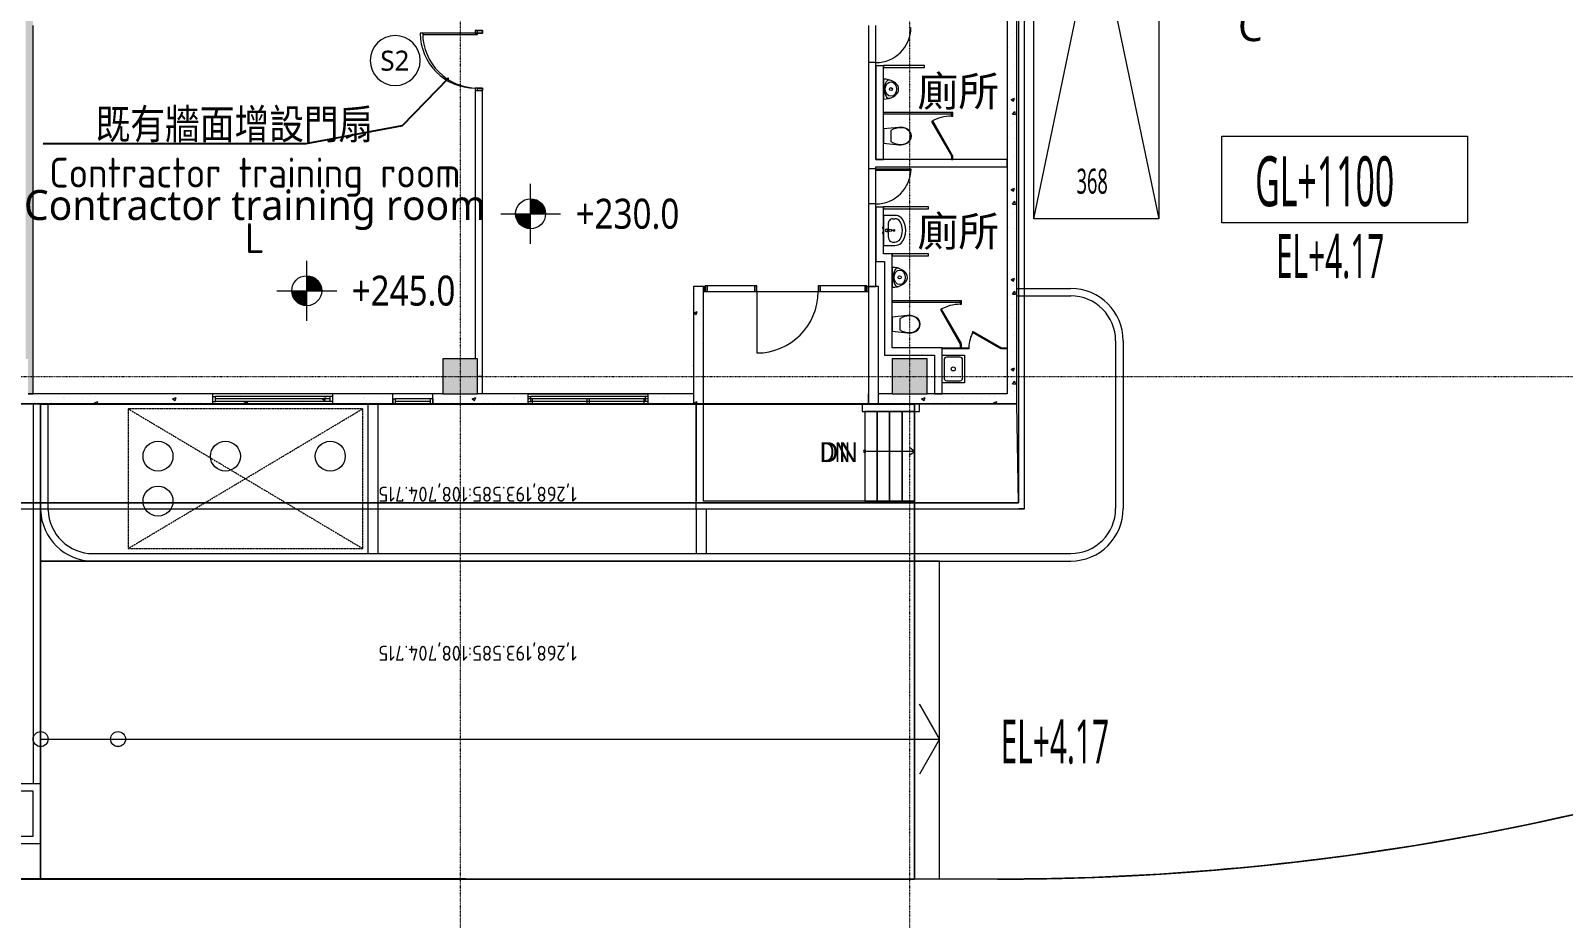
# Model space of a CAD drawing. Extents: x -76427 to 292734, y -42117 to 131250.
# Drawn here: x 244000 to 274690, y -10852 to 6925 of the extents above; entities that cross this region are included whole.
import ezdxf
from ezdxf.enums import TextEntityAlignment as Align

# ---------------------------------------------------------------- set-up
doc = ezdxf.new("R2010")
doc.units = 0
doc.header["$LTSCALE"] = 10
for name, pattern in [('H12PL1$0$CENTERK4', [0.3582, 0.3333, -0.0083, 0.0083, -0.0083]), ('H12PL1$0$DOTK1', [0.01, 0.005, -0.005]), ('H12PL1$0$HIDDEN', [0.4, 0.3, -0.1]), ('H12PL1$0$JJP_三點線', [0.9, 0.3, -0.15, 0, -0.15, 0, -0.15, 0, -0.15]), ('H12PL1$0$JJP_虛線(退縮線、投影線、地下室範圍、非屬本工程、圖面分區)', [0.45, 0.3, -0.15]), ('XFM7P10ICA$0$H12PL1$0$JJP_三點線', [0.9, 0.3, -0.15, 0, -0.15, 0, -0.15, 0, -0.15]), ('XFM7P10ICA$0$H12PL1$0$JJP_虛線(退縮線、投影線、地下室範圍、非屬本工程、圖面分區)', [0.45, 0.3, -0.15])]:
    doc.linetypes.add(name, pattern=pattern)
for name, color, linetype in [('H12PL1$0$A-OBJE-TOIL.3D', 252, 'Continuous'), ('H12PL1$0$A-STRS', 252, 'Continuous'), ('H12PL1$0$A-TEXT', 252, 'Continuous'), ('H12PL1$0$A-WALL-EX', 252, 'Continuous'), ('H12PL1$0$A-WALL-IN', 252, 'Continuous'), ('H12PL1$0$A-ZONE', 252, 'Continuous'), ('H12PL1$0$Door', 252, 'Continuous'), ('H12PL1$0$L10_14_KABE1', 252, 'Continuous'), ('H12PL1$0$L10_14_LEVEL', 252, 'Continuous'), ('H12PL1$0$L10_14_PKG', 252, 'Continuous'), ('H12PL1$0$L10_14_PKG-NN', 252, 'Continuous'), ('H12PL1$0$L10_14_SHIKICHI', 252, 'Continuous'), ('H12PL1$0$L10_14_SIKICHI', 252, 'Continuous'), ('H12PL1$0$L10_14_SITE', 252, 'Continuous'), ('H12PL1$0$L10_14_SUGATA3', 252, 'Continuous'), ('H12PL1$0$L10_14_SUGATAD', 252, 'Continuous'), ('H12PL1$0$L10_14_陰井', 252, 'Continuous'), ('H12PL1$0$S-COL', 252, 'Continuous'), ('H12PL1$0$S-GRID', 252, 'Continuous'), ('H12PL1$0$S-WALL', 252, 'Continuous'), ('H12PL1$0$Window', 252, 'Continuous'), ('XFM7P10ICA$0$H12PL1$0$A-CLNG', 252, 'Continuous'), ('XFM7P10ICA$0$H12PL1$0$A-OBJE-2D', 252, 'Continuous'), ('XFM7P10ICA$0$H12PL1$0$A-STRS', 252, 'Continuous'), ('XFM7P10ICA$0$H12PL1$0$A-TEXT-修改說明', 252, 'Continuous'), ('XFM7P10ICA$0$H12PL1$0$A-WALL-EX', 252, 'Continuous'), ('XFM7P10ICA$0$H12PL1$0$A-WALL-IN', 252, 'Continuous'), ('XFM7P10ICA$0$H12PL1$0$A-ZONE', 252, 'Continuous'), ('XFM7P10ICA$0$H12PL1$0$D label', 252, 'Continuous'), ('XFM7P10ICA$0$H12PL1$0$Door', 252, 'Continuous'), ('XFM7P10ICA$0$H12PL1$0$Hattch', 252, 'Continuous'), ('XFM7P10ICA$0$H12PL1$0$L-ROAD', 252, 'Continuous'), ('XFM7P10ICA$0$H12PL1$0$S-COL', 252, 'Continuous'), ('XFM7P10ICA$0$H12PL1$0$S-GRID', 252, 'Continuous'), ('XFM7P10ICA$0$H12PL1$0$S-SLAB-SHOW', 252, 'Continuous'), ('XFM7P10ICA$0$H12PL1$0$Window', 252, 'Continuous')]:
    doc.layers.add(name, color=color, linetype=linetype)
doc.styles.add('H12PL1$0$Standard', font='', dxfattribs={"width": 0.8})
doc.styles.add('XFM7P10ICA$0$H12PL1$0$dim-txt', font='isocp.shx', dxfattribs={"width": 0.7, "bigfont": 'chineset.shx'})
doc.styles.add('XFM7P10ICA$0$H12PL1$0$Standard', font='isocp.shx', dxfattribs={"bigfont": 'chineset.shx'})
doc.styles.get('H12PL1$0$Standard').set_extended_font_data('Microsoft JhengHei')
doc.dimstyles.new('XFM7P10ICA$0$H12PL1$0$ARCH-dim-200MM', dxfattribs={"dimscale": 200, "dimtxt": 0.3, "dimasz": 0.1, "dimexe": 0.1, "dimexo": 0.1, "dimgap": 0.05, "dimtad": 1, "dimdec": 0, "dimlfac": 10, "dimrnd": 0.5, "dimdsep": 46, "dimtxsty": 'XFM7P10ICA$0$H12PL1$0$dim-txt', "dimblk": 'XFM7P10ICA$0$H12PL1$0$_Dot', "dimcen": 2, "dimclrd": 256, "dimclre": 256, "dimclrt": 256, "dimadec": 0, "dimazin": 0, "dimtfac": 1, "dimtix": 1, "dimtmove": 2, "dimatfit": 3, "dimldrblk": 'XFM7P10ICA$0$H12PL1$0$_OBLIQUE', "dimfxl": 1, "dimtvp": 1, "dimtolj": 1, "dimarcsym": 0})

# ---------------------------------------------------------------- blocks, each defined once
blk = doc.blocks.new('XFM7P10ICA$0$H12PL1$0$_Dot')
blk = doc.blocks.new('XFM7P10ICA$0$H12PL1$0$_OBLIQUE')
at = {"color": 0, "linetype": 'ByBlock', "lineweight": -2}
blk.add_line((-0.5, -0.5), (0.5, 0.5), dxfattribs=at)
blk = doc.blocks.new('H12PL1')
at = {"layer": 'H12PL1$0$A-OBJE-TOIL.3D', "lineweight": 0}
for p, q in [((261226.41, 4923.94), (261226.41, 4815)), ((261226.41, 4815), (261226.41, 4706.06)), ((261258.27, 3159.78), (261304.09, 3159.78)), ((261157.23, 2938.6), (261172.1, 2938.6)), ((261157.23, 2911.4), (261157.23, 2938.6)), ((261172.1, 2911.4), (261157.23, 2911.4)), ((261167.32, 3043.83), (261167.32, 2806.17)), ((261258.27, 2690.22), (261304.09, 2690.22)), ((261401.41, 1153.94), (261401.41, 1045)), ((261401.41, 1045), (261401.41, 936.06)), ((262290, 335), (262290, -35)), ((262610, 385), (262340, 385)), ((262660, -35), (262660, 335)), ((262340, -85), (262610, -85))]:
    blk.add_line(p, q, dxfattribs=at)
at = {"layer": 'H12PL1$0$A-OBJE-TOIL.3D', "lineweight": 0, "flags": 128}
for points in [[(260925, 6225), (261075, 6225)], [(260925, 6225), (260925, 4345)], [(261075, 4345), (261075, 6225)], [(260925, 4345), (261075, 4345)], [(260925, 3395), (261075, 3395)], [(260925, 3395), (260925, 2305)], [(261075, 2455), (261075, 3395)], [(260925, 2305), (261075, 2305)], [(261100, 2455), (261075, 2455)], [(261075, 2305), (261100, 2305)], [(261250, 2455), (261100, 2455)], [(261100, 2305), (261100, 425)], [(261250, 575), (261250, 2455)], [(261100, 425), (261250, 425)], [(262100, 575), (261250, 575)], [(261250, 425), (262100, 425)], [(262250, 575), (262100, 575)], [(262100, 425), (262100, -350)], [(262250, -350), (262250, 575)], [(262100, -350), (262250, -350)]]:
    blk.add_lwpolyline(points, dxfattribs=at)
for points in [[(261075, 6225), (261075, 6185), (261900, 6184.92), (261900, 6224.92)], [(261074.94, 5555), (261127.9, 5558.03), (261179.25, 5567.05), (261227.44, 5581.78), (261270.99, 5601.77), (261308.59, 5626.42), (261339.08, 5654.97), (261361.55, 5686.57), (261375.32, 5720.24), (261379.95, 5754.97), (261375.32, 5789.7), (261361.57, 5823.38), (261339.1, 5854.97), (261308.61, 5883.53), (261271.02, 5908.19), (261227.47, 5928.19), (261179.29, 5942.93), (261127.94, 5951.96), (261074.97, 5955), (261074.95, 5755)], [(261075, 5285), (261075, 5260), (262440, 5260), (262440, 5285)], [(262465, 5285), (262440, 5285), (262440, 5215), (262465, 5215)], [(261471.75, 4645.58), (261515.28, 4657.98), (261556.35, 4677), (261588.89, 4702.6), (261613.85, 4735.64), (261629.56, 4773.95), (261635, 4815), (261629.56, 4856.05), (261613.85, 4894.36), (261588.89, 4927.4), (261556.35, 4953), (261515.28, 4972.02), (261471.75, 4984.42), (261426.82, 4989.91), (261381.59, 4988.35), (261075, 4955.97), (261075, 4674.03), (261381.59, 4641.65), (261426.82, 4640.09)], [(261075, 4938), (261075, 4692), (261080, 4692), (261080, 4938)], [(262461.65, 4427.5), (262061.65, 5120.32), (262040, 5107.82), (262440, 4415)], [(262465, 4415), (262440, 4415), (262440, 4345), (262465, 4345)], [(261075, 3395), (261075, 3355), (261975, 3354.91), (261975, 3394.91)], [(261075, 2625), (261304.09, 2625), (261337.81, 2627.89), (261370.46, 2636.49), (261400.98, 2650.5), (261428.41, 2669.49), (261451.86, 2692.85), (261470.59, 2719.83), (261500.53, 2785.02), (261518.83, 2854.04), (261524.99, 2925), (261518.83, 2995.96), (261500.53, 3064.98), (261470.59, 3130.17), (261451.86, 3157.15), (261428.41, 3180.51), (261400.98, 3199.5), (261370.46, 3213.51), (261337.81, 3222.11), (261304.09, 3225), (261075, 3225)], [(261075, 2961.5), (261075, 2988.5), (261055, 2988.5), (261055, 2961.5)], [(261075, 2861.5), (261075, 2888.5), (261055, 2888.5), (261055, 2861.5)], [(261249.94, 1785), (261302.9, 1788.03), (261354.25, 1797.05), (261402.44, 1811.78), (261445.99, 1831.77), (261483.59, 1856.42), (261514.08, 1884.97), (261536.55, 1916.57), (261550.32, 1950.24), (261554.95, 1984.97), (261550.32, 2019.7), (261536.57, 2053.38), (261514.1, 2084.97), (261483.61, 2113.53), (261446.02, 2138.19), (261402.47, 2158.19), (261354.29, 2172.93), (261302.94, 2181.96), (261249.97, 2185), (261249.95, 1985)], [(261250, 2455), (261250, 2415), (261975, 2414.93), (261975, 2454.93)], [(261250, 1515), (261250, 1490), (262615, 1490), (262615, 1515)], [(262636.65, 657.5), (262236.65, 1350.32), (262215, 1337.82), (262615, 645)], [(262640, 1515), (262615, 1515), (262615, 1445), (262640, 1445)], [(261646.75, 875.58), (261690.28, 887.98), (261731.35, 907), (261763.89, 932.6), (261788.85, 965.64), (261804.56, 1003.95), (261810, 1045), (261804.56, 1086.05), (261788.85, 1124.36), (261763.89, 1157.4), (261731.35, 1183), (261690.28, 1202.02), (261646.75, 1214.42), (261601.82, 1219.91), (261556.59, 1218.35), (261250, 1185.97), (261250, 904.03), (261556.59, 871.65), (261601.82, 870.09)], [(261250, 1168), (261250, 922), (261255, 922), (261255, 1168)], [(262640, 645), (262615, 645), (262615, 575), (262640, 575)], [(263424.46, 553.35), (262861.54, 878.35), (262874.04, 900), (263436.96, 575)], [(262250, 550), (262250, 575), (262786.96, 575), (262786.96, 550)], [(262700, 425), (262700, -125), (262250, -125), (262250, 425)], [(263436.96, 550), (263436.96, 575), (263550, 575), (263550, 550)]]:
    blk.add_lwpolyline(points, close=True, dxfattribs=at)
blk.add_lwpolyline([(261132.32, 2900), (261174.27, 2904, 0.12101958), (261183.78, 2907.27), (261236.72, 2913.9, 0.88256628), (261236.72, 2936.1), (261183.78, 2942.73, 0.12101958), (261174.27, 2946), (261132.32, 2950, 1)], format="xyb", close=True, dxfattribs=at)
at = {"layer": 'H12PL1$0$A-OBJE-TOIL.3D', "lineweight": 0}
for centre, radius in [((261224.95, 5754.99), 30), ((261282.13, 2925), 17.5), ((261399.95, 1984.99), 30), ((262475, 150), 40)]:
    blk.add_circle(centre, radius, dxfattribs=at)
for centre, radius, start, end in [((261425.1, 5754.97), 330.15, 154.541866, 179.994444), ((261190.24, 5866.78), 70.02, 79.179914, 154.541864), ((261425.1, 5754.97), 330.15, 179.994444, 205.447022), ((261190.21, 5643.2), 70.02, 205.447022, 280.808974), ((262440, 4415), 800, 90, 120), ((261172.1, 2925), 13.6, 270, 90), ((261172.37, 2925), 21.09, 302.771025, 57.228975), ((261365.24, 2096.78), 70.02, 79.179914, 154.541864), ((261600.1, 1984.97), 330.15, 154.541866, 179.994444), ((261600.1, 1984.97), 330.15, 179.994444, 205.447022), ((261365.21, 1873.2), 70.02, 205.447022, 280.808974), ((262615, 645), 800, 90, 120), ((263436.96, 575), 650, 150, 180), ((262340, 335), 50, 90, 180), ((262610, 335), 50, 0, 90), ((262340, -35), 50, 180, 270), ((262610, -35), 50, 270, 0)]:
    blk.add_arc(centre, radius, start, end, dxfattribs=at)
for centre in [(261224.95, 5754.99), (261399.95, 1984.99)]:
    blk.add_ellipse(centre, major_axis=(0.01, 145), ratio=0.77241379, dxfattribs=at)
for centre, major_axis, ratio, start_param, end_param in [((261414.44, 4556.9), (0, 425.25), 0.87554585, 6.25956718, 6.81258774), ((261435.77, 4725.54), (0, 256.9), 0.87554585, 5.43832418, 6.33891274), ((261414.44, 5073.1), (0, 425.25), 0.87554585, 2.61218792, 3.16520847), ((261435.77, 4904.46), (0, 256.9), 0.87554585, 3.08586142, 3.98644998), ((261506.16, 4814.19), (0, 138.52), 0.87554585, 4.71824985, 5.34489362), ((261506.16, 4815.81), (0, 138.52), 0.87554585, 4.07988447, 4.70652824), ((261258.27, 3043.7), (0, 116.07), 0.78364566, 0, 1.57079633), ((261304.09, 3043.85), (121.2, 0), 0.95652174, 0.49697483, 1.57079633), ((261075, 2925), (381.82, 0), 0.95652174, 5.78621047, 6.78016015), ((261258.27, 2806.3), (0, 116.07), 0.78364566, 1.57079633, 3.14159265), ((261304.09, 2806.15), (121.2, 0), 0.95652174, 4.71238898, 5.78621048), ((261589.44, 786.9), (0, 425.25), 0.87554585, 6.25956718, 6.81258774), ((261589.44, 1303.1), (0, 425.25), 0.87554585, 2.61218792, 3.16520847), ((261610.77, 955.54), (0, 256.9), 0.87554585, 5.43832418, 6.33891274), ((261610.77, 1134.46), (0, 256.9), 0.87554585, 3.08586142, 3.98644998), ((261681.16, 1044.19), (0, 138.52), 0.87554585, 4.71824985, 5.34489362), ((261681.16, 1045.81), (0, 138.52), 0.87554585, 4.07988447, 4.70652824)]:
    blk.add_ellipse(centre, major_axis=major_axis, ratio=ratio, start_param=start_param, end_param=end_param, dxfattribs=at)
at = {"layer": 'H12PL1$0$A-STRS', "lineweight": 0}
for p, q in [((260950, -700), (260700, -700)), ((260700, -700), (260700, -2500)), ((261200, -700), (260950, -700)), ((260950, -700), (260950, -2500)), ((260950, -2500), (260950, -700)), ((261450, -700), (261200, -700)), ((261200, -700), (261200, -2500)), ((261200, -2500), (261200, -700)), ((261700, -700), (261450, -700)), ((261450, -700), (261450, -2500)), ((261450, -2500), (261450, -700)), ((261700, -2500), (261700, -700)), ((260950, -1500), (260700, -1500)), ((261450, -1500), (260950, -1500)), ((261700, -1500), (261450, -1500)), ((261700, -1500), (261600, -1425)), ((261600, -1575), (261700, -1500)), ((260700, -2500), (260950, -2500)), ((260950, -2500), (261200, -2500)), ((261200, -2500), (261450, -2500)), ((261450, -2500), (261700, -2500))]:
    blk.add_line(p, q, dxfattribs=at)
at = {"layer": 'H12PL1$0$A-STRS', "lineweight": 0, "flags": 128}
blk.add_lwpolyline([(260700, -1525, 1), (260700, -1475, 1)], format="xyb", close=True, dxfattribs=at)
at = {"layer": 'H12PL1$0$A-WALL-EX', "linetype": 'H12PL1$0$JJP_虛線(退縮線、投影線、地下室範圍、非屬本工程、圖面分區)', "lineweight": 0}
for p, q in [((263900, -2530), (263900, 30380)), ((243220, -2650), (263780, -2650)), ((263780, -2650), (263900, -2650)), ((263900, -2650), (263900, -2530))]:
    blk.add_line(p, q, dxfattribs=at)
at = {"layer": 'H12PL1$0$A-WALL-EX', "lineweight": 0}
for p, q in [((247650, -550), (247650, -350)), ((250050, -350), (247650, -350)), ((247650, -550), (250050, -550)), ((250050, -550), (250050, -350)), ((251250, -550), (251250, -350)), ((252050, -350), (251250, -350)), ((251250, -550), (252050, -550)), ((252050, -550), (252050, -350)), ((256362.5, -350), (253962.5, -350)), ((253962.5, -550), (256362.5, -550)), ((257475, -550), (257475, -350)), ((260775, -550), (260775, -350))]:
    blk.add_line(p, q, dxfattribs=at)
at = {"layer": 'H12PL1$0$A-WALL-EX', "linetype": 'H12PL1$0$JJP_虛線(退縮線、投影線、地下室範圍、非屬本工程、圖面分區)', "lineweight": 0, "flags": 128}
for points in [[(263900.03, -2650.03), (263900.03, 30500)], [(263780, 30380), (263780, -2530)], [(263780, 30380), (263780, -2530)], [(263900, -2650), (263900, 30380)], [(243099.97, -2650.03), (263900, -2650.03)], [(243100, -2650), (263780, -2650)], [(263780, -2530), (243220, -2530)], [(263780, -2530), (243220, -2530)], [(263900, -2650), (263780, -2650)], [(263900.03, -2650.03), (263900, -2650.03)]]:
    blk.add_lwpolyline(points, dxfattribs=at)
at = {"layer": 'H12PL1$0$A-WALL-EX', "lineweight": 0, "flags": 128}
for points in [[(263550, 15350), (263550, -350)], [(263750, -550), (263750, 15350)], [(257475, 1800), (257275, 1800)], [(257275, 1800), (257275, -350)], [(257475, -350), (257475, 1800)], [(243100, -550), (247650, -550)], [(247650, -350), (243950, -350)], [(251250, -350), (250050, -350)], [(250050, -550), (251250, -550)], [(252250, -350), (252050, -350)], [(252050, -550), (253962.5, -550)], [(253962.5, -350), (252950, -350)], [(257275, -350), (256362.5, -350)], [(256362.5, -550), (257475, -550)], [(257325, -550), (257325, -2500)], [(257475, -550), (257325, -550)], [(257475, -2500), (257475, -550)], [(261800, -550), (260650, -550)], [(260650, -550), (260650, -700)], [(260775, -550), (263550, -550)], [(261250, -350), (260975, -350)], [(261800, -700), (261800, -550)], [(263550, -350), (261950, -350)], [(263750, -550), (263550, -550)], [(260650, -700), (261800, -700)], [(257325, -2650), (257325, -2500)], [(257325, -2650), (261700, -2650)], [(261700, -2500), (257475, -2500)], [(261700, -2500), (261700, -2650)]]:
    blk.add_lwpolyline(points, dxfattribs=at)
at = {"layer": 'H12PL1$0$A-WALL-IN', "lineweight": 0}
for p, q in [((252900, 6925), (253050, 6925)), ((260925, 6285), (260775, 6285)), ((252900, 5725), (253050, 5725)), ((260925, 4155), (260775, 4155)), ((260925, 3455), (260775, 3455)), ((257503.54, 1800), (257466.54, 1800)), ((257503.54, 1700), (257466.54, 1700)), ((257503.54, 1700), (257503.54, 1800)), ((260746.46, 1800), (260783.46, 1800)), ((260746.46, 1700), (260746.46, 1800)), ((260746.46, 1700), (260783.46, 1700))]:
    blk.add_line(p, q, dxfattribs=at)
at = {"layer": 'H12PL1$0$A-WALL-IN', "lineweight": 0, "flags": 128}
for points in [[(244050, -350), (244050, 7025)], [(260775, 6285), (260775, 4155)], [(260925, 4345), (260925, 6285)], [(252900, 5725), (252900, 350)], [(253050, -350), (253050, 5725)], [(263550, 4345), (260925, 4345)], [(263550, 4195), (263550, 4345)], [(260925, 4195), (263550, 4195)], [(260925, 4155), (260925, 4195)], [(260775, 3455), (260775, 1800)], [(260925, 1800), (260925, 3455)], [(257503.54, 1800), (257475, 1800)], [(257475, 1800), (257475, 1700)], [(257475, 1700), (257503.54, 1700)], [(260775, 1800), (260746.46, 1800)], [(260746.46, 1700), (260775, 1700)], [(260775, 1700), (260775, 1800)], [(260775, 1800), (260925, 1800)], [(260975, 1800), (260775, 1800)], [(260775, 1800), (260775, -350)], [(260975, -350), (260975, 1800)], [(253050, 0), (252950, 0)], [(253050, -350), (253050, 0)], [(243950, -350), (244050, -350)]]:
    blk.add_lwpolyline(points, dxfattribs=at)
at = {"layer": 'H12PL1$0$Door', "lineweight": 0}
for p, q in [((252900, 6875), (251800, 6875)), ((252900, 6925), (252900, 6875)), ((253050, 6925), (252900, 6925)), ((252900, 6925), (253050, 6925)), ((252900, 6925), (253050, 6925)), ((252900, 6875), (253050, 6875)), ((253050, 6875), (253050, 6925)), ((260925, 6285), (260775, 6285)), ((253050, 5775), (252900, 5775)), ((252900, 5775), (252900, 5725)), ((252900, 5725), (253050, 5725)), ((252900, 5725), (253050, 5725)), ((252900, 5725), (253050, 5725)), ((253050, 5725), (253050, 5775)), ((260925, 4155), (260775, 4155)), ((260925, 4155), (261625, 4155)), ((260925, 4125), (260925, 4155)), ((261625, 4125), (260925, 4125)), ((261625, 4155), (261625, 4125)), ((260925, 3455), (260775, 3455)), ((257503.54, 1800), (257466.54, 1800)), ((257503.54, 1800), (257466.54, 1800)), ((257503.54, 1700), (257466.54, 1700)), ((257503.54, 1700), (257466.54, 1700)), ((257543.54, 1815), (257503.54, 1815)), ((257503.54, 1815), (257503.54, 1700)), ((257503.54, 1700), (257503.54, 1800)), ((257503.54, 1700), (257503.54, 1800)), ((257503.54, 1700), (257543.54, 1700)), ((257543.54, 1700), (257543.54, 1815)), ((258538.54, 1815), (258498.54, 1815)), ((258498.54, 1815), (258498.54, 1700)), ((258498.54, 1700), (258538.54, 1700)), ((258538.54, 1700), (258538.54, 1815)), ((258538.54, 1700), (258538.54, 470)), ((259808.54, 1815), (259768.54, 1815)), ((259768.54, 1815), (259768.54, 1700)), ((259768.54, 1700), (259808.54, 1700)), ((259808.54, 1700), (259808.54, 1815)), ((260746.46, 1815), (260706.46, 1815)), ((260706.46, 1815), (260706.46, 1700)), ((260706.46, 1700), (260746.46, 1700)), ((260746.46, 1700), (260746.46, 1815)), ((260746.46, 1700), (260746.46, 1800)), ((260746.46, 1700), (260746.46, 1800)), ((260746.46, 1800), (260783.46, 1800)), ((260746.46, 1800), (260783.46, 1800)), ((260746.46, 1700), (260783.46, 1700)), ((260746.46, 1700), (260783.46, 1700)), ((257475, -550), (257475, -350)), ((260775, -550), (260775, -350))]:
    blk.add_line(p, q, dxfattribs=at)
at = {"layer": 'H12PL1$0$Door', "lineweight": 0, "flags": 128}
for points in [[(257543.54, 1700), (258498.54, 1700), (258498.54, 1815), (257543.54, 1815)], [(260706.46, 1815), (259808.54, 1815), (259808.54, 1700), (260706.46, 1700)]]:
    blk.add_lwpolyline(points, close=True, dxfattribs=at)
at = {"layer": 'H12PL1$0$Door', "lineweight": 0}
for centre, radius, start, end in [((252900, 6875), 1100, 180, 270), ((260925, 6985), 700, 270, 0), ((260925, 4155), 700, 270, 0), ((258538.54, 1700), 1230, 270, 0)]:
    blk.add_arc(centre, radius, start, end, dxfattribs=at)
at = {"layer": 'H12PL1$0$L10_14_KABE1', "lineweight": 0}
for p, q in [((263750, -550), (263750, 15550)), ((185100, -550), (244150, -550)), ((244150, -550), (253962.5, -550)), ((256362.5, -550), (257325, -550))]:
    blk.add_line(p, q, dxfattribs=at)
at = {"layer": 'H12PL1$0$L10_14_LEVEL', "lineweight": 0, "flags": 128}
blk.add_lwpolyline([(267852.4, 4811.96), (272769.69, 4811.96), (272769.69, 3076.18), (267852.4, 3076.18)], close=True, dxfattribs=at)
at = {"layer": 'H12PL1$0$L10_14_PKG', "lineweight": 0, "flags": 128}
blk.add_lwpolyline([(264087.82, 3158.59), (265337.82, 9158.59), (266587.82, 3158.59)], dxfattribs=at)
blk.add_lwpolyline([(264087.82, 3158.59), (264087.82, 9158.59), (266587.82, 9158.59), (266587.82, 3158.59)], close=True, dxfattribs=at)
at = {"layer": 'H12PL1$0$L10_14_SIKICHI', "linetype": 'H12PL1$0$CENTERK4', "lineweight": 0}
blk.add_line((263352.82, -10066.2), (-23200, -9996.16), dxfattribs=at)
blk.add_arc((263365.65, 41933.84), 52000.04, 269.985858, 289.100829, dxfattribs=at)
at = {"layer": 'H12PL1$0$L10_14_SITE', "lineweight": 0}
for p, q in [((263750, 1763.23), (264825, 1763.23)), ((263750, 1613.23), (264825, 1613.23)), ((265725, 713.23), (265725, -2646.43)), ((265875, 713.23), (265875, -2646.43)), ((244200.39, -2675), (244200.39, -550)), ((244350.45, -2675), (244350.45, -550)), ((250750, -550), (250750, -3550)), ((250950, -550), (250950, -3550)), ((257325, -2650), (257325, -3550)), ((257525, -2650), (257525, -3550)), ((245250, -3546.43), (264825, -3546.43)), ((244700, -3696.43), (264825, -3696.43))]:
    blk.add_line(p, q, dxfattribs=at)
at = {"layer": 'H12PL1$0$L10_14_SITE', "lineweight": 0, "flags": 128}
blk.add_lwpolyline([(256191.74, -3696.43), (251701.61, -3696.43), (249187.57, -3696.43), (244200, -3696.43), (244200.03, -10061.9), (262200, -10064.78), (262200, -3696.43)], close=True, dxfattribs=at)
blk.add_lwpolyline([(244200.02, -7262.4), (262200.02, -7262.4), (261800.02, -6562.4), (262200.02, -7262.4), (261800.02, -7962.4)], dxfattribs=at)
at = {"layer": 'H12PL1$0$L10_14_SITE', "lineweight": 0}
for centre in [(244200.02, -7262.4), (245750, -7262.39)]:
    blk.add_circle(centre, 150, dxfattribs=at)
for centre, radius, start, end in [((264825, 713.23), 1050, 0, 90), ((264825, 713.23), 900, 0, 90), ((245250, -2646.43), 1050, 181.559434, 270), ((245250, -2646.43), 900, 181.81942, 270), ((264825, -2646.43), 1050, 270, 0), ((264825, -2646.43), 900, 270, 0)]:
    blk.add_arc(centre, radius, start, end, dxfattribs=at)
at = {"layer": 'H12PL1$0$L10_14_SUGATA3', "lineweight": 0}
for p, q in [((253962.5, -550), (256362.5, -550)), ((257325, -2650), (257325, -550)), ((257325, -2650), (261800, -2650))]:
    blk.add_line(p, q, dxfattribs=at)
for centre in [(246550, -1596.43), (247900, -1596.43), (250000, -1596.43), (246550, -2496.43)]:
    blk.add_circle(centre, 300, dxfattribs=at)
at = {"layer": 'H12PL1$0$L10_14_SUGATAD', "linetype": 'H12PL1$0$DOTK1', "lineweight": 0}
for p, q in [((263900, -2650), (263900, 26100)), ((245950, -3446.43), (250650, -646.43)), ((245950, -646.43), (250650, -3446.43)), ((243100, -2650), (257325, -2650)), ((257325, -2650), (263750, -2650)), ((263750, -2650), (263900, -2650))]:
    blk.add_line(p, q, dxfattribs=at)
at = {"layer": 'H12PL1$0$L10_14_SUGATAD', "linetype": 'H12PL1$0$DOTK1', "lineweight": 0, "flags": 128}
blk.add_lwpolyline([(245950, -3446.43), (250650, -3446.43), (250650, -646.43), (245950, -646.43)], close=True, dxfattribs=at)
at = {"layer": 'H12PL1$0$L10_14_陰井', "lineweight": 0}
for p, q in [((244050, -550), (244050, -8155.89)), ((244199.99, -550), (244200.03, -9711.52))]:
    blk.add_line(p, q, dxfattribs=at)
at = {"layer": 'H12PL1$0$L10_14_陰井', "lineweight": 0, "flags": 128}
for points in [[(243000.01, -9355.89), (244200.01, -9355.89), (244200.01, -8155.89), (243000.01, -8155.89)], [(243150.01, -9205.89), (244050.01, -9205.89), (244050.01, -8305.89), (243150.01, -8305.89)]]:
    blk.add_lwpolyline(points, close=True, dxfattribs=at)
at = {"layer": 'H12PL1$0$S-COL', "lineweight": 0, "flags": 128}
for points in [[(252250, -350), (252950, -350), (252950, 350), (252250, 350)], [(261250, -350), (261950, -350), (261950, 350), (261250, 350)]]:
    blk.add_lwpolyline(points, close=True, dxfattribs=at)
at = {"layer": 'H12PL1$0$S-GRID', "linetype": 'H12PL1$0$JJP_三點線', "lineweight": 0}
for p, q in [((252600, 128250), (252600, -28000)), ((261600, 128250), (261600, -28000)), ((-29000, 0), (289600, 0))]:
    blk.add_line(p, q, dxfattribs=at)
at = {"layer": 'H12PL1$0$S-WALL', "lineweight": 0}
for p, q in [((257275, -330), (257275, -550)), ((257275, -550), (257475, -550)), ((257475, -550), (257475, -330)), ((260775, -330), (260775, -550)), ((260775, -550), (260975, -550)), ((260975, -550), (260975, -330))]:
    blk.add_line(p, q, dxfattribs=at)
at = {"layer": 'H12PL1$0$Window', "lineweight": 0}
for p, q in [((247650, -500), (247650, -400)), ((247650, -400), (247700, -400)), ((247650, -500), (247700, -500)), ((250000, -400), (247700, -400)), ((247700, -500), (247700, -400)), ((250000, -500), (247700, -500)), ((250000, -500), (250000, -400)), ((250050, -400), (250000, -400)), ((250050, -500), (250000, -500)), ((250050, -500), (250050, -400)), ((251250, -450), (251250, -550)), ((251250, -450), (251300, -450)), ((251250, -550), (251300, -550)), ((252000, -450), (251300, -450)), ((251300, -450), (251300, -550)), ((252000, -550), (251300, -550)), ((252000, -450), (252000, -550)), ((252050, -450), (252000, -450)), ((252050, -550), (252000, -550)), ((252050, -450), (252050, -550)), ((253962.5, -350), (256362.5, -350)), ((253962.5, -450), (253962.5, -350)), ((253962.5, -500), (253962.5, -400)), ((253962.5, -400), (254012.5, -400)), ((254047.5, -450), (253962.5, -450)), ((253962.5, -550), (253962.5, -450)), ((253962.5, -550), (253962.5, -450)), ((253962.5, -500), (254012.5, -500)), ((253962.5, -550), (256362.5, -550)), ((253962.5, -550), (254047.5, -550)), ((256312.5, -400), (254012.5, -400)), ((254012.5, -500), (254012.5, -400)), ((256312.5, -500), (254012.5, -500)), ((254047.5, -550), (254047.5, -450)), ((255137.5, -450), (254047.5, -450)), ((254047.5, -550), (255137.5, -550)), ((255187.5, -450), (255137.5, -450)), ((255137.5, -450), (255137.5, -550)), ((255187.5, -450), (255137.5, -450)), ((255137.5, -550), (255187.5, -550)), ((255137.5, -550), (255187.5, -550)), ((255187.5, -550), (255187.5, -450)), ((256277.5, -450), (255187.5, -450)), ((255187.5, -550), (256277.5, -550)), ((256362.5, -450), (256277.5, -450)), ((256277.5, -450), (256277.5, -550)), ((256277.5, -550), (256362.5, -550)), ((256312.5, -500), (256312.5, -400)), ((256362.5, -400), (256312.5, -400)), ((256362.5, -500), (256312.5, -500)), ((256362.5, -450), (256362.5, -350)), ((256362.5, -500), (256362.5, -400)), ((256362.5, -550), (256362.5, -450)), ((256362.5, -550), (256362.5, -450))]:
    blk.add_line(p, q, dxfattribs=at)
at = {"layer": 'H12PL1$0$Window', "linetype": 'H12PL1$0$HIDDEN', "lineweight": 0}
for p, q in [((250000, -450), (247700, -450)), ((256312.5, -450), (254012.5, -450))]:
    blk.add_line(p, q, dxfattribs=at)
at = {"layer": 'H12PL1$0$Window', "linetype": 'H12PL1$0$JJP_虛線(退縮線、投影線、地下室範圍、非屬本工程、圖面分區)', "lineweight": 0}
blk.add_line((252000, -500), (251300, -500), dxfattribs=at)
at = {"layer": 'H12PL1$0$A-TEXT', "linetype": 'Continuous', "lineweight": 0, "insert": (259795.24, -1516.22), "char_height": 400, "attachment_point": 4, "style": 'H12PL1$0$Standard'}
blk.add_mtext('\\A1;DN', dxfattribs=at)
at = {"layer": 'H12PL1$0$A-ZONE', "style": 'H12PL1$0$Standard'}
for s, p in [('C', (268423.01, 7314.75)), ('廁所', (262575, 6012.82)), ('Contractor training room', (248489.43, 3733.23)), ('廁所', (262575, 3207.65))]:
    blk.add_text(s, height=600, dxfattribs=at).set_placement(p, align=Align.TOP_CENTER)
at = {"layer": 'H12PL1$0$L10_14_LEVEL', "linetype": 'Continuous', "lineweight": 0, "insert": (268517.96, 3902.02), "char_height": 1000, "attachment_point": 4, "style": 'H12PL1$0$Standard'}
blk.add_mtext('\\A1;{\\W0.52;GL+1100}', dxfattribs=at)
at = {"layer": 'H12PL1$0$L10_14_PKG-NN', "linetype": 'Continuous', "lineweight": 0, "insert": (264942.79, 3906.42), "char_height": 500, "attachment_point": 4, "style": 'H12PL1$0$Standard'}
blk.add_mtext('\\A1;{\\W0.56;368}', dxfattribs=at)
at = {"layer": 'H12PL1$0$L10_14_SHIKICHI', "linetype": 'Continuous', "lineweight": 0, "char_height": 880, "attachment_point": 4, "style": 'H12PL1$0$Standard'}
for insert in [(268936.21, 2403.37), (263424.18, -7318.29)]:
    blk.add_mtext('\\A1;{\\W0.52;EL+4.17}', dxfattribs=dict(at, insert=insert))
blk = doc.blocks.new('XFM7P10ICA$0$H12PL1')
at = {"layer": 'XFM7P10ICA$0$H12PL1$0$Hattch', "linetype": 'Continuous', "lineweight": 0}
for points in [[(243900, 350), (243950, 350), (243950, -350), (244050, -350), (244050, 15400), (243900, 15400), (243900, 15350), (243950, 15350), (243950, 14650), (243900, 14650)], [(254011.48, 3257.35), (254311.48, 3257.35), (254288.65, 3372.15), (254223.61, 3469.48), (254126.29, 3534.51), (254011.48, 3557.35)], [(254011.48, 3257.35), (253711.48, 3257.35), (253734.32, 3142.54), (253799.35, 3045.22), (253896.68, 2980.19), (254011.48, 2957.35)], [(249527.56, 1717.15), (249827.56, 1717.15), (249804.73, 1831.96), (249739.7, 1929.29), (249642.37, 1994.32), (249527.56, 2017.15)], [(249527.56, 1717.15), (249227.56, 1717.15), (249250.4, 1602.35), (249315.43, 1505.02), (249412.76, 1439.99), (249527.56, 1417.15)], [(252250, -350), (252950, -350), (252950, 350), (252250, 350)], [(261250, -350), (261950, -350), (261950, 350), (261250, 350)]]:
    blk.add_hatch(color=256, dxfattribs=at).paths.add_polyline_path(points)
at = {"layer": 'XFM7P10ICA$0$H12PL1$0$A-CLNG', "lineweight": 0, "flags": 128}
for points in [[(257475, -550), (257475, 1700), (260775, 1700), (260775, -550)], [(243220, -550), (243220, -2530), (263780, -2530), (263750, -550)]]:
    blk.add_lwpolyline(points, close=True, dxfattribs=at)
at = {"layer": 'XFM7P10ICA$0$H12PL1$0$A-STRS', "lineweight": 0}
for p, q in [((260950, -700), (260700, -700)), ((260700, -700), (260700, -2500)), ((261200, -700), (260950, -700)), ((260950, -700), (260950, -2500)), ((260950, -2500), (260950, -700)), ((261450, -700), (261200, -700)), ((261200, -700), (261200, -2500)), ((261200, -2500), (261200, -700)), ((261700, -700), (261450, -700)), ((261450, -700), (261450, -2500)), ((261450, -2500), (261450, -700)), ((261700, -2500), (261700, -700)), ((260950, -1500), (260700, -1500)), ((261450, -1500), (260950, -1500)), ((261700, -1500), (261450, -1500)), ((261700, -1500), (261600, -1425)), ((261600, -1575), (261700, -1500)), ((260700, -2500), (260950, -2500)), ((260950, -2500), (261200, -2500)), ((261200, -2500), (261450, -2500)), ((261450, -2500), (261700, -2500))]:
    blk.add_line(p, q, dxfattribs=at)
at = {"layer": 'XFM7P10ICA$0$H12PL1$0$A-STRS', "lineweight": 0, "flags": 128}
blk.add_lwpolyline([(260700, -1525, 1), (260700, -1475, 1)], format="xyb", close=True, dxfattribs=at)
at = {"layer": 'XFM7P10ICA$0$H12PL1$0$A-WALL-EX', "linetype": 'XFM7P10ICA$0$H12PL1$0$JJP_虛線(退縮線、投影線、地下室範圍、非屬本工程、圖面分區)', "lineweight": 0}
for p, q in [((263900, -2530), (263900, 30380)), ((243220, -2650), (263780, -2650)), ((263780, -2650), (263900, -2650)), ((263900, -2650), (263900, -2530))]:
    blk.add_line(p, q, dxfattribs=at)
at = {"layer": 'XFM7P10ICA$0$H12PL1$0$A-WALL-EX', "lineweight": 0}
for p, q in [((251250, -550), (251250, -350)), ((252050, -350), (251250, -350)), ((251250, -550), (252050, -550)), ((252050, -550), (252050, -350)), ((253962.5, -450), (253962.5, -350)), ((253962.5, -550), (253962.5, -450)), ((256362.5, -450), (256362.5, -350)), ((256362.5, -550), (256362.5, -450)), ((257475, -550), (257475, -350)), ((260775, -550), (260775, -350))]:
    blk.add_line(p, q, dxfattribs=at)
at = {"layer": 'XFM7P10ICA$0$H12PL1$0$A-WALL-EX', "linetype": 'XFM7P10ICA$0$H12PL1$0$JJP_虛線(退縮線、投影線、地下室範圍、非屬本工程、圖面分區)', "lineweight": 0, "flags": 128}
for points in [[(263900.03, -2650.03), (263900.03, 30500)], [(263780, 30380), (263780, -2530)], [(263780, 30380), (263780, -2530)], [(263900, -2650), (263900, 30380)], [(243099.97, -2650.03), (263900, -2650.03)], [(243100, -2650), (263780, -2650)], [(263780, -2530), (243220, -2530)], [(263780, -2530), (243220, -2530)], [(263900, -2650), (263780, -2650)], [(263900.03, -2650.03), (263900, -2650.03)]]:
    blk.add_lwpolyline(points, dxfattribs=at)
at = {"layer": 'XFM7P10ICA$0$H12PL1$0$A-WALL-EX', "lineweight": 0, "flags": 128}
for points in [[(263550, 15350), (263550, -350)], [(263750, -550), (263750, 15350)], [(257475, 1800), (257275, 1800)], [(257275, 1800), (257275, -350)], [(257475, -350), (257475, 1800)], [(243100, -550), (251250, -550)], [(251250, -350), (243950, -350)], [(252250, -350), (252050, -350)], [(252050, -550), (253962.5, -550)], [(253962.5, -350), (252950, -350)], [(257275, -350), (256362.5, -350)], [(256362.5, -550), (257475, -550)], [(257325, -550), (257325, -2500)], [(257475, -550), (257325, -550)], [(257475, -2500), (257475, -550)], [(261800, -550), (260650, -550)], [(260650, -550), (260650, -700)], [(260775, -550), (263550, -550)], [(261250, -350), (260975, -350)], [(261800, -700), (261800, -550)], [(263550, -350), (261950, -350)], [(263750, -550), (263550, -550)], [(260650, -700), (261800, -700)], [(257325, -2650), (257325, -2500)], [(257325, -2650), (261700, -2650)], [(261700, -2500), (257475, -2500)], [(261700, -2500), (261700, -2650)]]:
    blk.add_lwpolyline(points, dxfattribs=at)
at = {"layer": 'XFM7P10ICA$0$H12PL1$0$A-WALL-IN', "lineweight": 0}
for p, q in [((252900, 6925), (253050, 6925)), ((252900, 5725), (253050, 5725)), ((257503.54, 1800), (257466.54, 1800)), ((257503.54, 1700), (257466.54, 1700)), ((257503.54, 1700), (257503.54, 1800)), ((260746.46, 1800), (260783.46, 1800)), ((260746.46, 1700), (260746.46, 1800)), ((260746.46, 1700), (260783.46, 1700))]:
    blk.add_line(p, q, dxfattribs=at)
at = {"layer": 'XFM7P10ICA$0$H12PL1$0$A-WALL-IN', "lineweight": 0, "flags": 128}
for points in [[(244050, -350), (244050, 7025)], [(260775, 7025), (260775, 1800)], [(260925, 4345), (260925, 7025)], [(252900, 5725), (252900, 350)], [(253050, -350), (253050, 5725)], [(263550, 4345), (260925, 4345)], [(263550, 4195), (263550, 4345)], [(260925, 4195), (263550, 4195)], [(260925, 1800), (260925, 4195)], [(257503.54, 1800), (257475, 1800)], [(257475, 1800), (257475, 1700)], [(257475, 1700), (257503.54, 1700)], [(260775, 1800), (260746.46, 1800)], [(260746.46, 1700), (260775, 1700)], [(260775, 1700), (260775, 1800)], [(260775, 1800), (260925, 1800)], [(253050, 0), (252950, 0)], [(253050, -350), (253050, 0)], [(243950, -350), (244050, -350)]]:
    blk.add_lwpolyline(points, dxfattribs=at)
at = {"layer": 'XFM7P10ICA$0$H12PL1$0$D label', "lineweight": 0, "flags": 128}
blk.add_lwpolyline([(251300, 6825, 1), (251300, 5825, 1)], format="xyb", close=True, dxfattribs=at)
at = {"layer": 'XFM7P10ICA$0$H12PL1$0$Door', "lineweight": 0}
for p, q in [((252950, 6875), (251850, 6875)), ((251850, 6875), (251850, 6845)), ((251850, 6845), (252950, 6845)), ((252950, 6875), (252950, 6925)), ((252950, 6925), (253050, 6925)), ((252950, 6845), (252950, 6875)), ((253050, 6875), (252950, 6875)), ((253050, 6925), (253050, 6875)), ((252950, 5725), (252950, 5775)), ((252950, 5775), (253050, 5775)), ((253050, 5725), (252950, 5725)), ((253050, 5775), (253050, 5725)), ((257503.54, 1800), (257466.54, 1800)), ((257503.54, 1800), (257466.54, 1800)), ((257503.54, 1700), (257466.54, 1700)), ((257503.54, 1700), (257466.54, 1700)), ((257543.54, 1815), (257503.54, 1815)), ((257503.54, 1815), (257503.54, 1700)), ((257503.54, 1700), (257503.54, 1800)), ((257503.54, 1700), (257503.54, 1800)), ((257503.54, 1700), (257543.54, 1700)), ((257543.54, 1700), (257543.54, 1815)), ((258538.54, 1815), (258498.54, 1815)), ((258498.54, 1815), (258498.54, 1700)), ((258498.54, 1700), (258538.54, 1700)), ((258538.54, 1700), (258538.54, 1815)), ((258538.54, 1700), (258538.54, 470)), ((259808.54, 1815), (259768.54, 1815)), ((259768.54, 1815), (259768.54, 1700)), ((259768.54, 1700), (259808.54, 1700)), ((259808.54, 1700), (259808.54, 1815)), ((260746.46, 1815), (260706.46, 1815)), ((260706.46, 1815), (260706.46, 1700)), ((260706.46, 1700), (260746.46, 1700)), ((260746.46, 1700), (260746.46, 1815)), ((260746.46, 1700), (260746.46, 1800)), ((260746.46, 1700), (260746.46, 1800)), ((260746.46, 1800), (260783.46, 1800)), ((260746.46, 1800), (260783.46, 1800)), ((260746.46, 1700), (260783.46, 1700)), ((260746.46, 1700), (260783.46, 1700)), ((257475, -550), (257475, -350)), ((260775, -550), (260775, -350))]:
    blk.add_line(p, q, dxfattribs=at)
at = {"layer": 'XFM7P10ICA$0$H12PL1$0$Door', "lineweight": 0, "flags": 128}
for points in [[(257543.54, 1700), (258498.54, 1700), (258498.54, 1815), (257543.54, 1815)], [(260706.46, 1815), (259808.54, 1815), (259808.54, 1700), (260706.46, 1700)]]:
    blk.add_lwpolyline(points, close=True, dxfattribs=at)
at = {"layer": 'XFM7P10ICA$0$H12PL1$0$Door', "lineweight": 0}
for centre, radius, start, end in [((252950, 6875), 1100, 180, 270), ((258538.54, 1700), 1230, 270, 0)]:
    blk.add_arc(centre, radius, start, end, dxfattribs=at)
at = {"layer": 'XFM7P10ICA$0$H12PL1$0$Hattch', "lineweight": 0}
for p, q in [((263668.81, 6844.12), (263668.86, 6844.12)), ((263703.92, 6890.17), (263703.97, 6890.17)), ((263588.53, 6579.34), (263588.58, 6579.34)), ((263691.76, 6557.27), (263691.81, 6557.27)), ((263679.6, 6224.38), (263679.65, 6224.38)), ((263667.44, 5891.48), (263667.49, 5891.48)), ((263631.53, 5544.27), (263701.55, 5571.15)), ((263631.53, 5544.27), (263681.27, 5510.72)), ((263655.28, 5558.59), (263655.33, 5558.59)), ((263681.34, 5510.62), (263701.61, 5571.05)), ((263728.66, 5537.48), (263728.71, 5537.48)), ((263553.15, 5388.67), (263553.2, 5388.67)), ((263659.19, 5250.28), (263707.4, 5307.73)), ((263659.19, 5250.28), (263718.96, 5245.05)), ((263719.02, 5244.95), (263707.46, 5307.63)), ((263668.81, 5044.12), (263668.86, 5044.12)), ((263703.92, 5090.17), (263703.97, 5090.17)), ((263588.53, 4779.34), (263588.58, 4779.34)), ((263691.76, 4757.27), (263691.81, 4757.27)), ((263679.6, 4424.38), (263679.65, 4424.38)), ((263667.44, 4091.48), (263667.49, 4091.48)), ((263631.53, 3744.27), (263701.55, 3771.15)), ((263631.53, 3744.27), (263681.27, 3710.72)), ((263655.28, 3758.59), (263655.33, 3758.59)), ((263681.34, 3710.62), (263701.61, 3771.05)), ((263728.66, 3737.48), (263728.71, 3737.48)), ((263553.15, 3588.67), (263553.2, 3588.67)), ((263659.19, 3450.28), (263707.4, 3507.73)), ((263659.19, 3450.28), (263718.96, 3445.05)), ((263719.02, 3444.95), (263707.46, 3507.63)), ((263668.81, 3244.12), (263668.86, 3244.12)), ((263703.92, 3290.17), (263703.97, 3290.17)), ((263588.53, 2979.34), (263588.58, 2979.34)), ((263691.76, 2957.27), (263691.81, 2957.27)), ((263679.6, 2624.38), (263679.65, 2624.38)), ((263667.44, 2291.48), (263667.49, 2291.48)), ((263631.53, 1944.27), (263701.55, 1971.15)), ((263631.53, 1944.27), (263681.27, 1910.72)), ((263655.28, 1958.59), (263655.33, 1958.59)), ((263681.34, 1910.62), (263701.61, 1971.05)), ((263728.66, 1937.48), (263728.71, 1937.48)), ((257302.81, 1755.71), (257302.86, 1755.71)), ((263553.15, 1788.67), (263553.2, 1788.67)), ((263659.19, 1650.28), (263707.4, 1707.73)), ((263659.19, 1650.28), (263718.96, 1645.05)), ((263719.02, 1644.95), (263707.46, 1707.63)), ((257277.94, 1272.04), (257347.96, 1298.92)), ((257277.94, 1272.04), (257327.68, 1238.49)), ((257290.08, 1394.26), (257290.13, 1394.26)), ((257327.74, 1238.39), (257348.02, 1298.82)), ((263668.81, 1444.12), (263668.86, 1444.12)), ((263703.92, 1490.17), (263703.97, 1490.17)), ((257405.74, 1049.7), (257405.79, 1049.7)), ((263588.53, 1179.34), (263588.58, 1179.34)), ((263691.76, 1157.27), (263691.81, 1157.27)), ((257389.58, 671.03), (257389.63, 671.03)), ((257445.09, 669.01), (257445.14, 669.01)), ((263679.6, 824.38), (263679.65, 824.38)), ((263667.44, 491.48), (263667.49, 491.48)), ((257279.26, 203.32), (257275, 226.43)), ((257275, 203.78), (257279.2, 203.42)), ((257405.69, 25.71), (257405.74, 25.71)), ((263631.53, 144.27), (263701.55, 171.15)), ((263631.53, 144.27), (263681.27, 110.72)), ((263655.28, 158.59), (263655.33, 158.59)), ((263681.34, 110.62), (263701.61, 171.05)), ((263728.66, 137.48), (263728.71, 137.48)), ((257302.81, -44.29), (257302.86, -44.29)), ((263553.15, -11.33), (263553.2, -11.33)), ((263659.19, -149.72), (263707.4, -92.27)), ((263659.19, -149.72), (263718.96, -154.95)), ((263719.02, -155.05), (263707.46, -92.37)), ((244080.39, -514.97), (244080.44, -514.97)), ((244165.99, -519.24), (244166.04, -519.24)), ((244408.19, -521.85), (244408.24, -521.85)), ((244663.57, -414.86), (244663.62, -414.86)), ((244685.37, -444.26), (244685.42, -444.26)), ((245039.74, -438.7), (245039.79, -438.7)), ((245198.81, -373.85), (245198.86, -373.85)), ((245277.94, -527.96), (245347.96, -501.08)), ((245277.94, -527.96), (245310.61, -550)), ((245290.08, -405.74), (245290.13, -405.74)), ((245331.64, -550), (245348.02, -501.18)), ((245668.81, -355.88), (245668.86, -355.88)), ((246453.24, -530.44), (246453.29, -530.44)), ((246840.81, -447.87), (246910.83, -421)), ((246840.81, -447.87), (246890.55, -481.42)), ((246890.62, -481.52), (246910.89, -421.09)), ((247080.39, -514.97), (247080.44, -514.97)), ((247165.99, -519.24), (247166.04, -519.24)), ((247408.19, -521.85), (247408.24, -521.85)), ((247663.57, -414.86), (247663.62, -414.86)), ((247685.37, -444.26), (247685.42, -444.26)), ((248039.74, -438.7), (248039.79, -438.7)), ((248198.81, -373.85), (248198.86, -373.85)), ((248277.94, -527.96), (248347.96, -501.08)), ((248277.94, -527.96), (248310.61, -550)), ((248290.08, -405.74), (248290.13, -405.74)), ((248331.64, -550), (248348.02, -501.18)), ((248668.81, -355.88), (248668.86, -355.88)), ((249453.24, -530.44), (249453.29, -530.44)), ((249840.81, -447.87), (249910.83, -421)), ((249840.81, -447.87), (249890.55, -481.42)), ((249890.62, -481.52), (249910.89, -421.09)), ((250080.39, -514.97), (250080.44, -514.97)), ((250165.99, -519.24), (250166.04, -519.24)), ((250408.19, -521.85), (250408.24, -521.85)), ((250663.57, -414.86), (250663.62, -414.86)), ((250685.37, -444.26), (250685.42, -444.26)), ((251039.74, -438.7), (251039.79, -438.7)), ((251198.81, -373.85), (251198.86, -373.85)), ((252453.24, -530.44), (252453.29, -530.44)), ((252840.81, -447.87), (252910.83, -421)), ((252840.81, -447.87), (252890.55, -481.42)), ((252890.62, -481.52), (252910.89, -421.09)), ((253080.39, -514.97), (253080.44, -514.97)), ((253165.99, -519.24), (253166.04, -519.24)), ((253408.19, -521.85), (253408.24, -521.85)), ((253663.57, -414.86), (253663.62, -414.86)), ((253685.37, -444.26), (253685.42, -444.26)), ((256408.19, -521.85), (256408.24, -521.85)), ((256663.57, -414.86), (256663.62, -414.86)), ((256685.37, -444.26), (256685.42, -444.26)), ((257039.74, -438.7), (257039.79, -438.7)), ((257198.81, -373.85), (257198.86, -373.85)), ((257277.94, -527.96), (257347.96, -501.08)), ((257277.94, -527.96), (257310.61, -550)), ((257290.08, -405.74), (257290.13, -405.74)), ((257331.64, -550), (257348.02, -501.18)), ((261453.24, -530.44), (261453.29, -530.44)), ((261840.81, -447.87), (261910.83, -421)), ((261840.81, -447.87), (261890.55, -481.42)), ((261890.62, -481.52), (261910.89, -421.09)), ((262080.39, -514.97), (262080.44, -514.97)), ((262165.99, -519.24), (262166.04, -519.24)), ((262408.19, -521.85), (262408.24, -521.85)), ((262663.57, -414.86), (262663.62, -414.86)), ((262685.37, -444.26), (262685.42, -444.26)), ((263039.74, -438.7), (263039.79, -438.7)), ((263198.81, -373.85), (263198.86, -373.85)), ((263277.94, -527.96), (263347.96, -501.08)), ((263277.94, -527.96), (263310.61, -550)), ((263290.08, -405.74), (263290.13, -405.74)), ((263331.64, -550), (263348.02, -501.18)), ((263668.81, -355.88), (263668.86, -355.88)), ((263703.92, -309.83), (263703.97, -309.83))]:
    blk.add_line(p, q, dxfattribs=at)
at = {"layer": 'XFM7P10ICA$0$H12PL1$0$L-ROAD', "lineweight": 0}
for p, q in [((244200.39, -552.88), (244200.39, -3696.43)), ((244200.39, -552.88), (261700, -552.88)), ((244200.39, -552.88), (244200.39, -10064.78)), ((244200.39, -552.88), (261700, -552.88)), ((261700, -552.88), (261700, -3696.43)), ((261700, -552.88), (261700, -10064.78)), ((244200.39, -3696.43), (261700, -3696.43)), ((244200.39, -10064.78), (261700, -10064.78))]:
    blk.add_line(p, q, dxfattribs=at)
at = {"layer": 'XFM7P10ICA$0$H12PL1$0$L-ROAD', "lineweight": 0, "flags": 128}
blk.add_lwpolyline([(262150, 62500), (284398.49, 62500.86), (284091.79, 3765.52, -0.08283938), (282586.35, -4991.7, -0.29143349), (280381.71, -7203.3, -0.08359873), (263352.82, -10066.2), (261700, -10064.17), (261700, -553.81), (263750, -550), (263750, 30550), (262150, 30550)], format="xyb", close=True, dxfattribs=at)
blk.add_lwpolyline([(-15800, -9999.44), (244200.03, -10064.78), (244200.39, -552.88), (185100, -552.88), (185100, -3810), (176100, -3810), (176100, -552.88), (151750, -552.88), (151750, -3900), (151150, -3900), (151150, -2700), (127250, -2700)], dxfattribs=at)
at = {"layer": 'XFM7P10ICA$0$H12PL1$0$S-COL', "lineweight": 0, "flags": 128}
for points in [[(252250, -350), (252950, -350), (252950, 350), (252250, 350)], [(261250, -350), (261950, -350), (261950, 350), (261250, 350)]]:
    blk.add_lwpolyline(points, close=True, dxfattribs=at)
at = {"layer": 'XFM7P10ICA$0$H12PL1$0$S-GRID', "linetype": 'XFM7P10ICA$0$H12PL1$0$JJP_三點線', "lineweight": 0}
for p, q in [((252600, 128250), (252600, -28000)), ((261600, 128250), (261600, -28000)), ((-29000, 0), (289600, 0))]:
    blk.add_line(p, q, dxfattribs=at)
at = {"layer": 'XFM7P10ICA$0$H12PL1$0$S-SLAB-SHOW', "lineweight": 0}
for p, q in [((254011.48, 2657.35), (254011.48, 3857.35)), ((253411.48, 3257.35), (254611.48, 3257.35)), ((249527.56, 1117.15), (249527.56, 2317.15)), ((248927.56, 1717.15), (250127.56, 1717.15))]:
    blk.add_line(p, q, dxfattribs=at)
for centre in [(254011.48, 3257.35), (249527.56, 1717.15)]:
    blk.add_circle(centre, 300, dxfattribs=at)
at = {"layer": 'XFM7P10ICA$0$H12PL1$0$Window', "lineweight": 0}
for p, q in [((251250, -450), (251250, -550)), ((251250, -450), (251300, -450)), ((251250, -550), (251300, -550)), ((252000, -450), (251300, -450)), ((251300, -450), (251300, -550)), ((252000, -550), (251300, -550)), ((252000, -450), (252000, -550)), ((252050, -450), (252000, -450)), ((252050, -550), (252000, -550)), ((252050, -450), (252050, -550)), ((253962.5, -350), (256362.5, -350)), ((253962.5, -450), (253962.5, -350)), ((254047.5, -450), (253962.5, -450)), ((253962.5, -550), (253962.5, -450)), ((253962.5, -550), (253962.5, -450)), ((253962.5, -550), (256362.5, -550)), ((253962.5, -550), (254047.5, -550)), ((254047.5, -550), (254047.5, -450)), ((255137.5, -450), (254047.5, -450)), ((254047.5, -550), (255137.5, -550)), ((255187.5, -450), (255137.5, -450)), ((255137.5, -450), (255137.5, -550)), ((255187.5, -450), (255137.5, -450)), ((255137.5, -550), (255187.5, -550)), ((255137.5, -550), (255187.5, -550)), ((255187.5, -550), (255187.5, -450)), ((256277.5, -450), (255187.5, -450)), ((255187.5, -550), (256277.5, -550)), ((256362.5, -450), (256277.5, -450)), ((256277.5, -450), (256277.5, -550)), ((256277.5, -550), (256362.5, -550)), ((256362.5, -450), (256362.5, -350)), ((256362.5, -550), (256362.5, -450)), ((256362.5, -550), (256362.5, -450))]:
    blk.add_line(p, q, dxfattribs=at)
at = {"layer": 'XFM7P10ICA$0$H12PL1$0$Window', "linetype": 'XFM7P10ICA$0$H12PL1$0$JJP_虛線(退縮線、投影線、地下室範圍、非屬本工程、圖面分區)', "lineweight": 0}
blk.add_line((252000, -500), (251300, -500), dxfattribs=at)
at = {"layer": 'XFM7P10ICA$0$H12PL1$0$A-OBJE-2D', "linetype": 'Continuous', "lineweight": 0, "insert": (259795.24, -1516.22), "char_height": 400, "attachment_point": 4, "style": 'XFM7P10ICA$0$H12PL1$0$Standard'}
blk.add_mtext('\\A1;{\\fMicrosoft JhengHei|b0|i0|c136|p34;DN}', dxfattribs=at)
at = {"layer": 'XFM7P10ICA$0$H12PL1$0$A-TEXT-修改說明', "linetype": 'Continuous', "lineweight": 0, "insert": (245298.51, 5019.33), "char_height": 600, "attachment_point": 4, "style": 'XFM7P10ICA$0$H12PL1$0$Standard'}
blk.add_mtext('\\A1;{\\fMicrosoft JhengHei|b0|i0|c136|p34;\\W0.85;既有牆面增設門扇}', dxfattribs=at)
at = {"layer": 'XFM7P10ICA$0$H12PL1$0$A-ZONE', "style": 'XFM7P10ICA$0$H12PL1$0$Standard'}
for s, p in [('Contractor training room', (248489.43, 4381.88)), ('L', (248489.43, 3070.39))]:
    blk.add_text(s, height=600, dxfattribs=at).set_placement(p, align=Align.TOP_CENTER)
at = {"layer": 'XFM7P10ICA$0$H12PL1$0$D label', "lineweight": 0, "insert": (251000.76, 6118.41), "char_height": 400, "attachment_point": 7, "style": 'XFM7P10ICA$0$H12PL1$0$Standard'}
blk.add_mtext('\\A1;\\pt0;{\\fMicrosoft JhengHei|b0|i0|c136|p34;S2}', dxfattribs=at)
at = {"layer": 'XFM7P10ICA$0$H12PL1$0$L-ROAD', "style": 'XFM7P10ICA$0$H12PL1$0$Standard'}
for p in [(252950.19, -2358.08), (252950.19, -5542.25)]:
    blk.add_text('1,268,193.585:108,704.715', height=300, rotation=180, dxfattribs=at).set_placement(p, align=Align.MIDDLE_CENTER)
at = {"layer": 'XFM7P10ICA$0$H12PL1$0$S-SLAB-SHOW', "lineweight": 0, "char_height": 600, "attachment_point": 7, "style": 'XFM7P10ICA$0$H12PL1$0$Standard'}
for s, insert in [('\\A1;{\\fMicrosoft JhengHei|b0|i0|c136|p34;\\W0.85;+230.0}', (254911.48, 2947.47)), ('\\A1;{\\fMicrosoft JhengHei|b0|i0|c136|p34;\\W0.85;+245.0}', (250427.56, 1407.27))]:
    blk.add_mtext(s, dxfattribs=dict(at, insert=insert))
at = {"layer": 'XFM7P10ICA$0$H12PL1$0$A-TEXT-修改說明', "lineweight": 0, "annotation_type": 0, "has_hookline": 1, "hookline_direction": 1, "text_width": 5252.77}
blk.add_leader([(252359.36, 5965.22), (251436.2, 5019.33), (249510.73, 4656.65)], dimstyle='XFM7P10ICA$0$H12PL1$0$ARCH-dim-200MM', dxfattribs=at)
blk = doc.blocks.new('XFM7P10ICA')
blk.add_blockref('XFM7P10ICA$0$H12PL1', (0, 0))

msp = doc.modelspace()

# ---------------------------------------------------------------- block references
msp.add_blockref('XFM7P10ICA', (0, 0))

# ---------------------------------------------------------------- next in the draw order: block references
msp.add_blockref('H12PL1', (0, 0))

doc.saveas('drawing.dxf')
